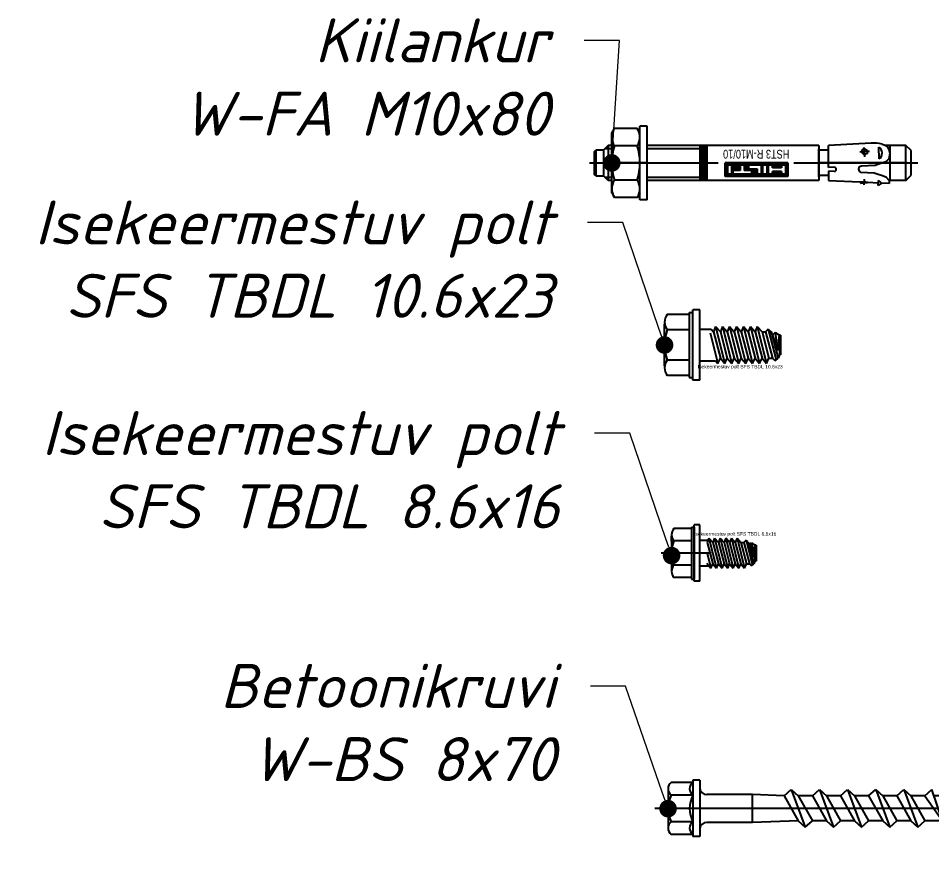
# Model space of a CAD drawing. Header units: millimetres. Extents: x -29692 to 34729, y -8412 to 43293.
# Drawn here: x -16617.4 to -16357.8, y 1951.6 to 2188.3 of the extents above; entities that cross this region are included whole.
import ezdxf
from ezdxf import colors
from ezdxf.entities.mleader import LeaderData, LeaderLine
from ezdxf.enums import TextEntityAlignment as Align
from ezdxf.math import Vec2, Vec3

# ---------------------------------------------------------------- set-up
doc = ezdxf.new("R2010")
doc.units = ezdxf.units.MM
doc.layers.add('_0_004_Текст_01', color=7, linetype='Continuous', lineweight=18)
doc.styles.add('_DZ_2.5', font='isocpeui.ttf', dxfattribs={"height": 2.5})
doc.styles.add('_DZ_3.2', font='isocpeui.ttf', dxfattribs={"height": 3.2})
doc.styles.get("Standard").update_dxf_attribs({"font": 'arial.ttf'})

# ---------------------------------------------------------------- blocks, each defined once
blk = doc.blocks.new('TBDL 10.6x23')
at = {"color": 0, "linetype": 'ByBlock', "lineweight": -2, "ltscale": 5}
for p, q in [((-2.97, 8.69), (-9.23, 8.69)), ((-2.97, 9.23), (-2.97, -9.23)), ((-2.97, 9.23), (-1.93, 9.23)), ((0, 10.01), (-1.93, 10.01)), ((-1.93, -10.01), (-1.93, 10.01)), ((0, -10.01), (0, 10.01)), ((-9.99, -6.03), (-9.99, 6.05)), ((4.52, 5.29), (3.89, 3.73)), ((4.52, 5.29), (5.86, 3.73)), ((4.52, 5.29), (7.15, -5.27)), ((6.5, 5.29), (5.86, 3.73)), ((6.5, 5.29), (7.84, 3.73)), ((6.5, 5.29), (9.12, -5.27)), ((8.47, 5.29), (7.84, 3.73)), ((8.47, 5.29), (9.81, 3.73)), ((8.47, 5.29), (11.1, -5.27)), ((10.44, 5.29), (9.81, 3.73)), ((10.44, 5.29), (13.07, -5.27)), ((10.44, 5.29), (11.78, 3.73)), ((12.41, 5.29), (11.78, 3.73)), ((12.41, 5.29), (13.75, 3.73)), ((12.41, 5.29), (15.04, -5.27)), ((14.39, 5.29), (13.75, 3.73)), ((14.39, 5.29), (17.01, -5.27)), ((14.39, 5.29), (15.73, 3.73)), ((16.36, 5.29), (15.73, 3.73)), ((16.36, 5.29), (18.99, -5.27)), ((16.36, 5.29), (17.7, 3.73)), ((-2.97, 4.35), (-9.23, 4.35)), ((3, 3.49), (5.18, -5.27)), ((3.27, 4.46), (3.89, 3.73)), ((3.89, 3.73), (5.86, -3.71)), ((5.86, 3.73), (7.83, -3.71)), ((7.84, 3.73), (9.81, -3.71)), ((9.81, 3.73), (11.78, -3.71)), ((11.78, 3.73), (13.75, -3.71)), ((13.75, 3.73), (15.72, -3.71)), ((15.73, 3.73), (17.7, -3.71)), ((17.7, 3.73), (18.7, 3.73)), ((17.7, 3.73), (19.67, -3.71)), ((19.49, 4.51), (18.7, 3.73)), ((18.7, 3.73), (20.67, -3.71)), ((19.49, 4.51), (21.73, -4.22)), ((19.49, 4.51), (20.29, 3.73)), ((20.29, 3.73), (22.25, -3.71)), ((20.67, 2.81), (20.29, 3.73)), ((21.46, 3.59), (20.67, 2.81)), ((20.67, 2.81), (22.07, -1.59)), ((21.46, 3.59), (22.07, -1.59)), ((21.46, 3.59), (22.63, 2.81)), ((22.07, -1.59), (22.63, 2.81)), ((22.63, 2.81), (22.63, -2.79)), ((23, 2.81), (23, -2.79)), ((-2.97, -4.33), (-9.23, -4.33)), ((4.51, -4.46), (5.18, -5.27)), ((5.18, -5.27), (5.86, -3.71)), ((5.86, -3.71), (7.15, -5.27)), ((7.15, -5.27), (7.83, -3.71)), ((7.83, -3.71), (9.12, -5.27)), ((9.12, -5.27), (9.81, -3.71)), ((9.81, -3.71), (11.1, -5.27)), ((11.1, -5.27), (11.78, -3.71)), ((11.78, -3.71), (13.07, -5.27)), ((13.07, -5.27), (13.75, -3.71)), ((13.75, -3.71), (15.04, -5.27)), ((15.04, -5.27), (15.72, -3.71)), ((15.72, -3.71), (17.01, -5.27)), ((17.01, -5.27), (17.7, -3.71)), ((17.7, -3.71), (18.99, -5.27)), ((18.99, -5.27), (19.67, -3.71)), ((19.67, -3.71), (20.67, -3.71)), ((21.46, -4.49), (20.67, -3.71)), ((21.46, -4.49), (22.25, -3.71)), ((-2.97, -8.67), (-9.19, -8.67)), ((-2.97, -9.23), (-1.93, -9.23)), ((0, -10.01), (-1.93, -10.01))]:
    blk.add_line(p, q, dxfattribs=at)
for points in [[(0, 4.46), (3.27, 4.46)], [(23, 2.81), (22.63, 2.81)], [(0, -4.46), (4.51, -4.46)], [(23, -2.79), (22.63, -2.79), (22.25, -3.71)]]:
    blk.add_lwpolyline(points, dxfattribs=at)
for centre, radius, start, end in [((-6.54, 6.52), 3.46, 141.1514, 218.8486), ((2.69, 0.01), 12.69, 160.0012, 199.9988), ((-6.54, -6.5), 3.46, 141.1514, 218.8486)]:
    blk.add_arc(centre, radius, start, end, dxfattribs=at)
at = {"color": 0, "linetype": 'ByBlock', "lineweight": -2, "ltscale": 5, "insert": (23.57, -5.65), "char_height": 1, "attachment_point": 3}
blk.add_mtext('Isekeermestuv polt SFS TBDL 10.6x23', dxfattribs=at)
at = {"color": 0, "linetype": 'ByBlock', "lineweight": -2, "style": '_DZ_3.2', "flags": 9}
blk.add_attdef('BNAME', (0, -10.01), '', height=3.2, dxfattribs=at)
blk = doc.blocks.new('*U777')
blk.add_blockref('TBDL 10.6x23', (0, 0))
blk = doc.blocks.new('TBDL 8.6x16')
at = {"color": 0, "linetype": 'ByBlock', "lineweight": -2, "ltscale": 5}
for p, q in [((0, 8.01), (-1.54, 8.01)), ((-1.54, -8.01), (-1.54, 8.01)), ((0, -8.01), (0, 8.01)), ((-2.37, 6.95), (-7.38, 6.95)), ((-2.37, 7.39), (-2.37, -7.39)), ((-2.37, 7.39), (-1.54, 7.39)), ((-1.54, 7.39), (-1.54, -7.39)), ((-8, 3.38), (-8, 4.84)), ((-8, 3.38), (-8, -4.83)), ((-2.37, 3.48), (-7.38, 3.48)), ((2.61, 4.28), (2.1, 3.02)), ((2.1, 3.02), (3.7, -3.02)), ((2.61, 4.28), (4.74, -4.28)), ((2.61, 4.28), (3.7, 3.02)), ((4.21, 4.28), (3.7, 3.02)), ((3.7, 3.02), (5.3, -3.02)), ((4.21, 4.28), (6.34, -4.28)), ((4.21, 4.28), (5.3, 3.02)), ((5.81, 4.28), (5.3, 3.02)), ((5.3, 3.02), (6.9, -3.02)), ((5.81, 4.28), (7.94, -4.28)), ((5.81, 4.28), (6.9, 3.02)), ((7.41, 4.28), (6.9, 3.02)), ((6.9, 3.02), (8.5, -3.02)), ((7.41, 4.28), (9.54, -4.28)), ((8.5, 3.02), (7.41, 4.28)), ((9.01, 4.28), (8.5, 3.02)), ((8.5, 3.02), (10.1, -3.02)), ((9.01, 4.28), (11.14, -4.28)), ((9.01, 4.28), (10.1, 3.02)), ((10.61, 4.28), (10.1, 3.02)), ((10.1, 3.02), (11.7, -3.02)), ((10.61, 4.28), (12.74, -4.28)), ((10.61, 4.28), (11.7, 3.02)), ((11.7, 3.02), (12.51, 3.02)), ((11.7, 3.02), (13.3, -3.02)), ((13.15, 3.65), (12.51, 3.02)), ((12.51, 3.02), (14.11, -3.02)), ((13.15, 3.65), (14.97, -3.43)), ((13.15, 3.65), (13.8, 3.02)), ((13.8, 3.02), (15.4, -3.02)), ((14.11, 2.27), (13.8, 3.02)), ((14.75, 2.9), (14.11, 2.27)), ((14.75, 2.9), (15.24, -1.3)), ((14.75, 2.9), (15.7, 2.27)), ((2, 0.31), (3.14, -4.28)), ((14.11, 2.27), (15.24, -1.3)), ((15.24, -1.3), (15.7, 2.27)), ((15.7, 2.27), (15.7, -2.27)), ((16, 2.27), (16, -2.27)), ((-2.37, -3.47), (-7.38, -3.47)), ((2, -2.9), (3.14, -4.28)), ((3.14, -4.28), (3.7, -3.02)), ((3.7, -3.02), (4.74, -4.28)), ((4.74, -4.28), (5.3, -3.02)), ((5.3, -3.02), (6.34, -4.28)), ((6.34, -4.28), (6.9, -3.02)), ((6.9, -3.02), (7.94, -4.28)), ((7.94, -4.28), (8.5, -3.02)), ((8.5, -3.02), (9.54, -4.28)), ((9.54, -4.28), (10.1, -3.02)), ((10.1, -3.02), (11.14, -4.28)), ((11.14, -4.28), (11.7, -3.02)), ((11.7, -3.02), (12.74, -4.28)), ((12.74, -4.28), (13.3, -3.02)), ((13.3, -3.02), (14.11, -3.02)), ((14.75, -3.65), (14.11, -3.02)), ((14.75, -3.65), (15.4, -3.02)), ((-2.37, -6.94), (-7.36, -6.94)), ((-2.37, -7.39), (-1.54, -7.39)), ((0, -8.01), (-1.54, -8.01))]:
    blk.add_line(p, q, dxfattribs=at)
for points in [[(0, 3.62), (2.34, 3.62)], [(16, 2.27), (15.7, 2.27)], [(16, -2.27), (15.7, -2.27), (15.4, -3.02)], [(0, -3.62), (2.59, -3.62)]]:
    blk.add_lwpolyline(points, dxfattribs=at)
at = {"color": 0, "linetype": 'ByBlock', "lineweight": -2}
blk.add_lwpolyline([(3.28, 0), (-11, 0)], dxfattribs=at)
at = {"color": 0, "linetype": 'ByBlock', "lineweight": -2, "ltscale": 5}
for centre, radius, start, end in [((-5.23, 5.21), 2.77, 141.1514, 218.8486), ((2.15, 0.01), 10.15, 160.0012, 199.9988), ((-5.23, -5.2), 2.77, 141.1514, 218.8486)]:
    blk.add_arc(centre, radius, start, end, dxfattribs=at)
at = {"color": 0, "linetype": 'ByBlock', "lineweight": -2, "ltscale": 5, "insert": (21.76, 4.65), "char_height": 1, "attachment_point": 9}
blk.add_mtext('Isekeermestuv polt SFS TBDL 8.6x16', dxfattribs=at)
at = {"color": 0, "linetype": 'ByBlock', "lineweight": -2, "style": '_DZ_3.2', "flags": 9}
blk.add_attdef('BNAME', (0, -8.01), '', height=3.2, dxfattribs=at)
blk = doc.blocks.new('*U779')
blk.add_blockref('TBDL 8.6x16', (0, 0))
blk = doc.blocks.new('WURTH_W-BS_8x70')
at = {"color": 0, "linetype": 'ByBlock', "lineweight": -2}
for p, q in [((0, 8), (-2, 8)), ((-2, 8), (-2, -8)), ((0, 8), (0, -8)), ((-9, 5.52), (-9, -5.66)), ((-2, 7.41), (-8.13, 7.41)), ((24, 3.55), (26, 5.35)), ((26, 5.35), (28, 3.55)), ((26, 5.35), (30, -5.35)), ((32, 3.55), (34, 5.35)), ((34, 5.35), (38, -5.35)), ((34, 5.35), (36, 3.55)), ((40, 3.55), (42, 5.35)), ((42, 5.35), (46, -5.35)), ((42, 5.35), (44, 3.55)), ((48, 3.55), (50, 5.35)), ((50, 5.35), (52, 3.55)), ((50, 5.35), (54, -5.35)), ((56, 3.55), (58, 5.35)), ((58, 5.35), (60, 3.55)), ((58, 5.35), (62, -5.35)), ((64, 3.55), (66, 5.35)), ((69, -3.55), (66, 5.35)), ((-2, 3.77), (-8.13, 3.77)), ((15, 3.95), (2, 3.95)), ((15, -3.95), (15, 3.95)), ((24, 3.55), (15, 3.95)), ((24, 3.55), (28, -3.55)), ((32, 3.55), (28, 3.55)), ((28, 3.55), (32, -3.55)), ((32, 3.55), (36, -3.55)), ((40, 3.55), (36, 3.55)), ((36, 3.55), (40, -3.55)), ((40, 3.55), (44, -3.55)), ((48, 3.55), (44, 3.55)), ((44, 3.55), (48, -3.55)), ((48, 3.55), (52, -3.55)), ((56, 3.55), (52, 3.55)), ((52, 3.55), (56, -3.55)), ((56, 3.55), (60, -3.55)), ((60, 3.55), (64, -3.55)), ((64, 3.55), (60, 3.55)), ((64, 3.55), (69, -3.55)), ((70, 3.55), (66.61, 3.55)), ((70, 3.55), (70, -3.55)), ((75.17, 0), (-12.76, 0)), ((-2, -3.77), (-8.13, -3.77)), ((15, -3.95), (2, -3.95)), ((28, -3.55), (15, -3.95)), ((28, -3.55), (30, -5.35)), ((30, -5.35), (32, -3.55)), ((36, -3.55), (32, -3.55)), ((36, -3.55), (38, -5.35)), ((38, -5.35), (40, -3.55)), ((44, -3.55), (40, -3.55)), ((44, -3.55), (46, -5.35)), ((46, -5.35), (48, -3.55)), ((52, -3.55), (48, -3.55)), ((52, -3.55), (54, -5.35)), ((54, -5.35), (56, -3.55)), ((60, -3.55), (56, -3.55)), ((60, -3.55), (62, -5.35)), ((62, -5.35), (64, -3.55)), ((70, -3.55), (64, -3.55)), ((-2, -7.41), (-8.13, -7.41)), ((0, -8), (-2, -8))]:
    blk.add_line(p, q, dxfattribs=at)
for centre, radius, start, end in [((-6.66, 5.59), 2.34, 129.027, 230.973), ((-0.52, 5.59), 2.34, 129.027, 230.973), ((2, 5.95), 2, 180, 270), ((-0.37, 0), 8.63, 154.107, 205.893), ((5.77, 0), 8.63, 154.107, 205.893), ((-6.66, -5.59), 2.34, 129.027, 230.973), ((-0.52, -5.59), 2.34, 129.027, 230.973), ((2, -5.95), 2, 90, 180)]:
    blk.add_arc(centre, radius, start, end, dxfattribs=at)
blk = doc.blocks.new('*U1012')
at = {"color": 0, "linetype": 'ByBlock', "lineweight": -2}
for p, q in [((0, 10.5), (-2, 10.5)), ((-2, -10.5), (-2, 10.5)), ((0, -10.5), (0, 10.5)), ((-10, 8.5), (-9.24, 9.82)), ((-10, -8.5), (-10, 8.5)), ((-2.76, 9.82), (-9.24, 9.82)), ((-2, 8.5), (-2.76, 9.82)), ((63.67, 5.59), (51.55, 4.96)), ((-14.98, 3.2), (-14.48, 3.7)), ((-14.98, 3.2), (-14.98, -3.2)), ((-14.48, 3.7), (-12.38, 3.7)), ((-14.48, -3.7), (-14.48, 3.7)), ((-11, 5), (-12.38, 3.62)), ((-12.38, 3.62), (-12.38, -3.62)), ((-11.92, 4.08), (-10, 4.08)), ((-11, 5), (-11, -5)), ((-10, 5), (-11, 5)), ((-2.76, 4.91), (-9.24, 4.91)), ((48.82, 5), (0, 5)), ((0, 4.08), (15.02, 4.08)), ((15.02, 4.9), (15.12, 5)), ((15.27, 5), (15.02, 4.75)), ((15.02, 4.61), (15.41, 5)), ((15.55, 5), (15.02, 4.47)), ((15.02, 4.33), (15.69, 5)), ((15.83, 5), (15.02, 4.19)), ((15.02, 4.05), (15.97, 5)), ((16.11, 5), (15.02, 3.91)), ((15.02, 3.76), (16.26, 5)), ((16.4, 5), (15.02, 3.62)), ((15.02, 3.48), (16.54, 5)), ((16.68, 5), (15.02, 3.34)), ((15.02, 3.2), (16.82, 5)), ((16.96, 5), (15.02, 3.06)), ((15.02, 5), (15.02, -5)), ((15.02, 2.92), (17.02, 4.92)), ((17.02, 4.78), (15.02, 2.78)), ((15.02, 2.63), (17.02, 4.63)), ((17.02, 4.49), (15.02, 2.49)), ((15.02, 2.35), (17.02, 4.35)), ((17.02, 4.21), (15.02, 2.21)), ((15.02, 2.07), (17.02, 4.07)), ((17.02, 3.93), (15.02, 1.93)), ((15.02, 1.79), (17.02, 3.79)), ((17.02, 3.64), (15.02, 1.64)), ((15.02, 1.5), (17.02, 3.5)), ((17.02, 3.36), (15.02, 1.36)), ((15.02, 1.22), (17.02, 3.22)), ((17.02, 3.08), (15.02, 1.08)), ((15.02, 0.94), (17.02, 2.94)), ((17.02, 2.8), (15.02, 0.8)), ((15.02, 0.65), (17.02, 2.65)), ((17.02, 5), (17.02, -5)), ((48.82, 5), (48.82, -5)), ((48.82, -3.99), (48.82, 3.99)), ((51.55, 3.6), (49.2, 3.6)), ((51.55, -1.28), (51.55, 4.96)), ((63.2, 3.24), (60.47, 3.1)), ((61.89, 1.78), (61.75, 4.41)), ((66.01, 1.13), (65.84, 4.48)), ((73.52, 5), (67.73, 5)), ((69.03, 5), (69.03, -5)), ((75.02, 3.5), (73.52, 5)), ((73.52, -5), (73.52, 5)), ((75.02, -3.5), (75.02, 3.5)), ((-16.36, 0), (20.25, 0)), ((0, 0), (-12, 0)), ((17.02, 2.51), (15.02, 0.51)), ((15.02, 0.37), (17.02, 2.37)), ((17.02, 2.23), (15.02, 0.23)), ((15.02, 0.09), (17.02, 2.09)), ((17.02, 1.95), (15.02, -0.05)), ((15.02, -0.19), (17.02, 1.81)), ((17.02, 1.66), (15.02, -0.34)), ((15.02, -0.48), (17.02, 1.52)), ((17.02, 1.38), (15.02, -0.62)), ((15.02, -0.76), (17.02, 1.24)), ((17.02, 1.1), (15.02, -0.9)), ((15.02, -1.04), (17.02, 0.96)), ((17.02, 0.82), (15.02, -1.18)), ((15.02, -1.33), (17.02, 0.67)), ((17.02, 0.53), (15.02, -1.47)), ((15.02, -1.61), (17.02, 0.39)), ((17.02, 0.25), (15.02, -1.75)), ((15.02, -1.89), (17.02, 0.11)), ((17.02, -0.03), (15.02, -2.03)), ((15.02, -2.17), (17.02, -0.17)), ((17.02, -0.32), (15.02, -2.32)), ((15.02, -2.46), (17.02, -0.46)), ((17.02, -0.6), (15.02, -2.6)), ((15.02, -2.74), (17.02, -0.74)), ((17.02, -0.88), (15.02, -2.88)), ((15.02, -3.02), (17.02, -1.02)), ((17.02, -1.16), (15.02, -3.16)), ((15.02, -3.31), (17.02, -1.31)), ((17.02, -1.45), (15.02, -3.45)), ((15.02, -3.59), (17.02, -1.59)), ((17.02, -1.73), (15.02, -3.73)), ((15.02, -3.87), (17.02, -1.87)), ((17.02, -2.01), (15.02, -4.01)), ((15.02, -4.15), (17.02, -2.15)), ((17.02, -2.3), (15.02, -4.3)), ((15.02, -4.44), (17.02, -2.44)), ((17.02, -2.58), (15.02, -4.58)), ((40.04, 0), (22.2, 0)), ((22.2, 0), (22.2, -3.84)), ((22.21, -3.84), (22.21, 0)), ((22.28, 0), (22.28, -3.84)), ((22.34, -3.84), (22.34, 0)), ((22.41, 0), (22.41, -3.84)), ((22.47, -3.84), (22.47, 0)), ((22.53, 0), (22.53, -3.84)), ((22.6, -3.84), (22.6, 0)), ((22.66, 0), (22.66, -3.84)), ((22.73, -3.84), (22.73, 0)), ((22.79, 0), (22.79, -3.84)), ((24.04, -0.64), (22.84, -0.64)), ((22.84, -0.64), (22.84, -3.2)), ((22.85, -0.64), (22.85, 0)), ((22.92, 0), (22.92, -0.64)), ((22.98, -0.64), (22.98, 0)), ((23.05, 0), (23.05, -0.64)), ((23.11, -0.64), (23.11, 0)), ((23.17, 0), (23.17, -0.64)), ((23.24, -0.64), (23.24, 0)), ((23.3, 0), (23.3, -0.64)), ((23.37, -0.64), (23.37, 0)), ((23.43, 0), (23.43, -0.64)), ((23.49, -0.64), (23.49, 0)), ((23.56, 0), (23.56, -0.64)), ((23.62, -0.64), (23.62, 0)), ((23.69, 0), (23.69, -0.64)), ((23.75, -0.64), (23.75, 0)), ((23.81, 0), (23.81, -0.64)), ((23.88, -0.64), (23.88, 0)), ((23.94, 0), (23.94, -0.64)), ((24.01, -0.64), (24.01, 0)), ((24.04, -0.64), (24.04, -3.2)), ((24.07, 0), (24.07, -3.84)), ((24.13, -3.84), (24.13, 0)), ((24.2, 0), (24.2, -3.84)), ((24.26, -3.84), (24.26, 0)), ((24.33, 0), (24.33, -3.84)), ((24.39, -3.84), (24.39, 0)), ((24.42, -2.15), (24.42, -3.2)), ((26.45, -2.15), (24.42, -2.15)), ((24.45, 0), (24.45, -2.15)), ((24.52, -2.15), (24.52, 0)), ((24.58, 0), (24.58, -2.15)), ((24.65, -2.15), (24.65, 0)), ((24.71, 0), (24.71, -2.15)), ((24.77, -2.15), (24.77, 0)), ((24.84, 0), (24.84, -2.15)), ((24.9, -2.15), (24.9, 0)), ((24.97, 0), (24.97, -2.15)), ((25.03, -2.15), (25.03, 0)), ((25.09, 0), (25.09, -2.15)), ((25.16, -2.15), (25.16, 0)), ((25.22, 0), (25.22, -2.15)), ((25.29, -2.15), (25.29, 0)), ((25.35, 0), (25.35, -2.15)), ((25.41, -2.15), (25.41, 0)), ((25.48, 0), (25.48, -2.15)), ((25.54, -2.15), (25.54, 0)), ((25.61, 0), (25.61, -2.15)), ((25.67, -2.15), (25.67, 0)), ((25.73, 0), (25.73, -2.15)), ((25.8, -2.15), (25.8, 0)), ((25.86, 0), (25.86, -2.15)), ((25.93, -2.15), (25.93, 0)), ((25.99, 0), (25.99, -2.15)), ((26.05, -2.15), (26.05, 0)), ((26.12, 0), (26.12, -2.15)), ((26.18, -2.15), (26.18, 0)), ((26.25, 0), (26.25, -2.15)), ((26.31, -2.15), (26.31, 0)), ((26.37, 0), (26.37, -2.15)), ((26.44, -2.15), (26.44, 0)), ((26.45, -0.64), (26.45, -2.15)), ((27.65, -0.64), (26.45, -0.64)), ((26.5, 0), (26.5, -0.64)), ((26.57, -0.64), (26.57, 0)), ((26.63, 0), (26.63, -0.64)), ((26.69, -0.64), (26.69, 0)), ((26.76, 0), (26.76, -0.64)), ((26.82, -0.64), (26.82, 0)), ((26.89, 0), (26.89, -0.64)), ((26.95, -0.64), (26.95, 0)), ((27.01, 0), (27.01, -0.64)), ((27.08, -0.64), (27.08, 0)), ((27.14, 0), (27.14, -0.64)), ((27.21, -0.64), (27.21, 0)), ((27.27, 0), (27.27, -0.64)), ((27.33, -0.64), (27.33, 0)), ((27.4, 0), (27.4, -0.64)), ((27.46, -0.64), (27.46, 0)), ((27.53, 0), (27.53, -0.64)), ((27.59, -0.64), (27.59, 0)), ((27.65, 0), (27.65, -0.64)), ((27.65, -0.64), (27.65, -2.15)), ((29.69, -2.15), (27.65, -2.15)), ((27.72, -2.15), (27.72, 0)), ((27.78, 0), (27.78, -2.15)), ((27.85, -2.15), (27.85, 0)), ((27.91, 0), (27.91, -2.15)), ((27.97, -2.15), (27.97, 0)), ((28.04, 0), (28.04, -2.15)), ((28.1, -2.15), (28.1, 0)), ((28.17, 0), (28.17, -2.15)), ((28.23, -2.15), (28.23, 0)), ((28.29, 0), (28.29, -2.15)), ((28.36, -2.15), (28.36, 0)), ((28.42, 0), (28.42, -2.15)), ((28.49, -2.15), (28.49, 0)), ((28.55, 0), (28.55, -2.15)), ((28.61, -2.15), (28.61, 0)), ((28.68, 0), (28.68, -2.15)), ((28.74, -2.15), (28.74, 0)), ((28.81, 0), (28.81, -2.15)), ((28.86, -0.64), (28.86, -1.69)), ((32.47, -0.64), (28.86, -0.64)), ((28.86, -1.69), (31.27, -1.69)), ((28.87, -0.64), (28.87, 0)), ((28.87, -2.15), (28.87, -1.69)), ((28.93, 0), (28.93, -0.64)), ((28.93, -1.69), (28.93, -2.15)), ((29, -0.64), (29, 0)), ((29, -2.15), (29, -1.69)), ((29.06, 0), (29.06, -0.64)), ((29.06, -1.69), (29.06, -2.15)), ((29.13, -0.64), (29.13, 0)), ((29.13, -2.15), (29.13, -1.69)), ((29.19, 0), (29.19, -0.64)), ((29.19, -1.69), (29.19, -2.15)), ((29.25, -0.64), (29.25, 0)), ((29.25, -2.15), (29.25, -1.69)), ((29.32, 0), (29.32, -0.64)), ((29.32, -1.69), (29.32, -2.15)), ((29.38, -0.64), (29.38, 0)), ((29.38, -2.15), (29.38, -1.69)), ((29.45, 0), (29.45, -0.64)), ((29.45, -1.69), (29.45, -2.15)), ((29.51, -0.64), (29.51, 0)), ((29.51, -2.15), (29.51, -1.69)), ((29.57, 0), (29.57, -0.64)), ((29.57, -1.69), (29.57, -2.15)), ((29.64, -0.64), (29.64, 0)), ((29.64, -2.15), (29.64, -1.69)), ((29.69, -2.15), (29.69, -3.2)), ((29.7, 0), (29.7, -0.64)), ((29.7, -1.69), (29.7, -3.84)), ((29.77, -0.64), (29.77, 0)), ((29.77, -3.84), (29.77, -1.69)), ((29.83, 0), (29.83, -0.64)), ((29.83, -1.69), (29.83, -3.84)), ((29.89, -0.64), (29.89, 0)), ((29.89, -3.84), (29.89, -1.69)), ((29.96, 0), (29.96, -0.64)), ((29.96, -1.69), (29.96, -3.84)), ((30.02, -0.64), (30.02, 0)), ((30.02, -3.84), (30.02, -1.69)), ((30.09, 0), (30.09, -0.64)), ((30.09, -1.69), (30.09, -3.84)), ((30.15, -0.64), (30.15, 0)), ((30.15, -3.84), (30.15, -1.69)), ((30.21, 0), (30.21, -0.64)), ((30.21, -1.69), (30.21, -3.84)), ((30.28, -0.64), (30.28, 0)), ((30.28, -3.84), (30.28, -1.69)), ((30.34, 0), (30.34, -0.64)), ((30.34, -1.69), (30.34, -3.84)), ((30.41, -0.64), (30.41, 0)), ((30.41, -3.84), (30.41, -1.69)), ((30.47, 0), (30.47, -0.64)), ((30.47, -1.69), (30.47, -3.84)), ((30.53, -0.64), (30.53, 0)), ((30.53, -3.84), (30.53, -1.69)), ((30.6, 0), (30.6, -0.64)), ((30.6, -1.69), (30.6, -3.84)), ((30.66, -0.64), (30.66, 0)), ((30.66, -3.84), (30.66, -1.69)), ((30.73, 0), (30.73, -0.64)), ((30.73, -1.69), (30.73, -3.84)), ((30.79, -0.64), (30.79, 0)), ((30.79, -3.84), (30.79, -1.69)), ((30.85, 0), (30.85, -0.64)), ((30.85, -1.69), (30.85, -3.84)), ((30.92, -0.64), (30.92, 0)), ((30.92, -3.84), (30.92, -1.69)), ((30.98, 0), (30.98, -0.64)), ((30.98, -1.69), (30.98, -3.84)), ((31.05, -0.64), (31.05, 0)), ((31.05, -3.84), (31.05, -1.69)), ((31.11, 0), (31.11, -0.64)), ((31.11, -1.69), (31.11, -3.84)), ((31.17, -0.64), (31.17, 0)), ((31.17, -3.84), (31.17, -1.69)), ((31.24, 0), (31.24, -0.64)), ((31.24, -1.69), (31.24, -3.84)), ((31.27, -1.69), (31.27, -3.2)), ((31.3, -0.64), (31.3, 0)), ((31.37, 0), (31.37, -0.64)), ((31.43, -0.64), (31.43, 0)), ((31.49, 0), (31.49, -0.64)), ((31.56, -0.64), (31.56, 0)), ((31.62, 0), (31.62, -0.64)), ((31.69, -0.64), (31.69, 0)), ((31.75, 0), (31.75, -0.64)), ((31.81, -0.64), (31.81, 0)), ((31.88, 0), (31.88, -0.64)), ((31.94, -0.64), (31.94, 0)), ((32.01, 0), (32.01, -0.64)), ((32.07, -0.64), (32.07, 0)), ((32.13, 0), (32.13, -0.64)), ((32.2, -0.64), (32.2, 0)), ((32.26, 0), (32.26, -0.64)), ((32.33, -0.64), (32.33, 0)), ((32.39, 0), (32.39, -0.64)), ((32.45, -0.64), (32.45, 0)), ((32.47, -0.64), (32.47, -3.2)), ((32.52, 0), (32.52, -3.84)), ((32.58, -3.84), (32.58, 0)), ((32.65, 0), (32.65, -3.84)), ((32.71, -3.84), (32.71, 0)), ((32.77, 0), (32.77, -3.84)), ((32.84, -3.84), (32.84, 0)), ((32.85, -0.64), (32.85, -3.2)), ((34.05, -0.64), (32.85, -0.64)), ((32.9, 0), (32.9, -0.64)), ((32.97, -0.64), (32.97, 0)), ((33.03, 0), (33.03, -0.64)), ((33.09, -0.64), (33.09, 0)), ((33.16, 0), (33.16, -0.64)), ((33.22, -0.64), (33.22, 0)), ((33.29, 0), (33.29, -0.64)), ((33.35, -0.64), (33.35, 0)), ((33.41, 0), (33.41, -0.64)), ((33.48, -0.64), (33.48, 0)), ((33.54, 0), (33.54, -0.64)), ((33.61, -0.64), (33.61, 0)), ((33.67, 0), (33.67, -0.64)), ((33.73, -0.64), (33.73, 0)), ((33.8, 0), (33.8, -0.64)), ((33.86, -0.64), (33.86, 0)), ((33.93, 0), (33.93, -0.64)), ((33.99, -0.64), (33.99, 0)), ((34.05, 0), (34.05, -0.64)), ((34.05, -0.64), (34.05, -3.2)), ((34.12, -3.84), (34.12, 0)), ((34.18, 0), (34.18, -3.84)), ((34.25, -3.84), (34.25, 0)), ((34.31, 0), (34.31, -3.84)), ((34.37, -3.84), (34.37, 0)), ((34.43, -0.64), (34.43, -3.2)), ((35.64, -0.64), (34.43, -0.64)), ((34.44, 0), (34.44, -0.64)), ((34.5, -0.64), (34.5, 0)), ((34.57, 0), (34.57, -0.64)), ((34.63, -0.64), (34.63, 0)), ((34.69, 0), (34.69, -0.64)), ((34.76, -0.64), (34.76, 0)), ((34.82, 0), (34.82, -0.64)), ((34.89, -0.64), (34.89, 0)), ((34.95, 0), (34.95, -0.64)), ((35.01, -0.64), (35.01, 0)), ((35.08, 0), (35.08, -0.64)), ((35.14, -0.64), (35.14, 0)), ((35.21, 0), (35.21, -0.64)), ((35.27, -0.64), (35.27, 0)), ((35.33, 0), (35.33, -0.64)), ((35.4, -0.64), (35.4, 0)), ((35.46, 0), (35.46, -0.64)), ((35.53, -0.64), (35.53, 0)), ((35.59, 0), (35.59, -0.64)), ((35.64, -1.39), (35.64, -0.64)), ((38.2, -1.39), (35.64, -1.39)), ((35.64, -2.45), (35.64, -3.2)), ((38.2, -2.45), (35.64, -2.45)), ((35.65, -1.39), (35.65, 0)), ((35.65, -3.84), (35.65, -2.45)), ((35.72, 0), (35.72, -1.39)), ((35.72, -2.45), (35.72, -3.84)), ((35.78, -1.39), (35.78, 0)), ((35.78, -3.84), (35.78, -2.45)), ((35.85, 0), (35.85, -1.39)), ((35.85, -2.45), (35.85, -3.84)), ((35.91, -1.39), (35.91, 0)), ((35.91, -3.84), (35.91, -2.45)), ((35.97, 0), (35.97, -1.39)), ((35.97, -2.45), (35.97, -3.84)), ((36.04, -1.39), (36.04, 0)), ((36.04, -3.84), (36.04, -2.45)), ((36.1, 0), (36.1, -1.39)), ((36.1, -2.45), (36.1, -3.84)), ((36.17, -1.39), (36.17, 0)), ((36.17, -3.84), (36.17, -2.45)), ((36.23, 0), (36.23, -1.39)), ((36.23, -2.45), (36.23, -3.84)), ((36.29, -1.39), (36.29, 0)), ((36.29, -3.84), (36.29, -2.45)), ((36.36, 0), (36.36, -1.39)), ((36.36, -2.45), (36.36, -3.84)), ((36.42, -1.39), (36.42, 0)), ((36.42, -3.84), (36.42, -2.45)), ((36.49, 0), (36.49, -1.39)), ((36.49, -2.45), (36.49, -3.84)), ((36.55, -1.39), (36.55, 0)), ((36.55, -3.84), (36.55, -2.45)), ((36.61, 0), (36.61, -1.39)), ((36.61, -2.45), (36.61, -3.84)), ((36.68, -1.39), (36.68, 0)), ((36.68, -3.84), (36.68, -2.45)), ((36.74, 0), (36.74, -1.39)), ((36.74, -2.45), (36.74, -3.84)), ((36.81, -1.39), (36.81, 0)), ((36.81, -3.84), (36.81, -2.45)), ((36.87, 0), (36.87, -1.39)), ((36.87, -2.45), (36.87, -3.84)), ((36.93, -1.39), (36.93, 0)), ((36.93, -3.84), (36.93, -2.45)), ((37, 0), (37, -1.39)), ((37, -2.45), (37, -3.84)), ((37.06, -1.39), (37.06, 0)), ((37.06, -3.84), (37.06, -2.45)), ((37.13, 0), (37.13, -1.39)), ((37.13, -2.45), (37.13, -3.84)), ((37.19, -1.39), (37.19, 0)), ((37.19, -3.84), (37.19, -2.45)), ((37.25, 0), (37.25, -1.39)), ((37.25, -2.45), (37.25, -3.84)), ((37.32, -1.39), (37.32, 0)), ((37.32, -3.84), (37.32, -2.45)), ((37.38, 0), (37.38, -1.39)), ((37.38, -2.45), (37.38, -3.84)), ((37.45, -1.39), (37.45, 0)), ((37.45, -3.84), (37.45, -2.45)), ((37.51, 0), (37.51, -1.39)), ((37.51, -2.45), (37.51, -3.84)), ((37.57, -1.39), (37.57, 0)), ((37.57, -3.84), (37.57, -2.45)), ((37.64, 0), (37.64, -1.39)), ((37.64, -2.45), (37.64, -3.84)), ((37.7, -1.39), (37.7, 0)), ((37.7, -3.84), (37.7, -2.45)), ((37.77, 0), (37.77, -1.39)), ((37.77, -2.45), (37.77, -3.84)), ((37.83, -1.39), (37.83, 0)), ((37.83, -3.84), (37.83, -2.45)), ((37.89, 0), (37.89, -1.39)), ((37.89, -2.45), (37.89, -3.84)), ((37.96, -1.39), (37.96, 0)), ((37.96, -3.84), (37.96, -2.45)), ((38.02, 0), (38.02, -1.39)), ((38.02, -2.45), (38.02, -3.84)), ((38.09, -1.39), (38.09, 0)), ((38.09, -3.84), (38.09, -2.45)), ((38.15, 0), (38.15, -1.39)), ((38.15, -2.45), (38.15, -3.84)), ((38.2, -0.64), (38.2, -1.39)), ((39.4, -0.64), (38.2, -0.64)), ((38.2, -2.45), (38.2, -3.2)), ((38.21, -0.64), (38.21, 0)), ((38.28, 0), (38.28, -0.64)), ((38.34, -0.64), (38.34, 0)), ((38.41, 0), (38.41, -0.64)), ((38.47, -0.64), (38.47, 0)), ((38.53, 0), (38.53, -0.64)), ((38.6, -0.64), (38.6, 0)), ((38.66, 0), (38.66, -0.64)), ((38.73, -0.64), (38.73, 0)), ((38.79, 0), (38.79, -0.64)), ((38.85, -0.64), (38.85, 0)), ((38.92, 0), (38.92, -0.64)), ((38.98, -0.64), (38.98, 0)), ((39.05, 0), (39.05, -0.64)), ((39.11, -0.64), (39.11, 0)), ((39.17, 0), (39.17, -0.64)), ((39.24, -0.64), (39.24, 0)), ((39.3, 0), (39.3, -0.64)), ((39.37, -0.64), (39.37, 0)), ((39.4, -0.64), (39.4, -3.2)), ((39.43, 0), (39.43, -3.84)), ((39.49, -3.84), (39.49, 0)), ((39.56, 0), (39.56, -3.84)), ((39.62, -3.84), (39.62, 0)), ((39.69, 0), (39.69, -3.84)), ((39.75, -3.84), (39.75, 0)), ((39.81, 0), (39.81, -3.84)), ((39.88, -3.84), (39.88, 0)), ((39.94, 0), (39.94, -3.84)), ((40.01, -3.84), (40.01, 0)), ((40.04, 0), (40.04, -3.84)), ((41.68, 0), (76.93, 0)), ((73.97, 0), (48.97, 0)), ((53.23, -1.19), (51.55, -1.28)), ((53.23, -2.41), (51.55, -2.33)), ((51.55, -2.33), (51.55, -5.03)), ((64.8, -0.68), (60.98, -0.88)), ((-14.48, -3.7), (-14.98, -3.2)), ((-14.48, -3.7), (-12.38, -3.7)), ((-11, -5), (-12.38, -3.62)), ((-11.92, -4.08), (-10, -4.08)), ((-10, -5), (-11, -5)), ((-2.76, -4.91), (-9.24, -4.91)), ((0, -4.08), (15.02, -4.08)), ((48.82, -5), (0, -5)), ((15.02, -4.72), (17.02, -2.72)), ((17.02, -2.86), (15.02, -4.86)), ((15.02, -5), (17.02, -3)), ((17.02, -3.14), (15.16, -5)), ((15.31, -5), (17.02, -3.29)), ((17.02, -3.43), (15.45, -5)), ((15.59, -5), (17.02, -3.57)), ((17.02, -3.71), (15.73, -5)), ((15.87, -5), (17.02, -3.85)), ((17.02, -3.99), (16.01, -5)), ((16.15, -5), (17.02, -4.13)), ((17.02, -4.28), (16.3, -5)), ((16.44, -5), (17.02, -4.42)), ((17.02, -4.56), (16.58, -5)), ((16.72, -5), (17.02, -4.7)), ((17.02, -4.84), (16.86, -5)), ((17, -5), (17.02, -4.98)), ((40.04, -3.84), (22.2, -3.84)), ((24.04, -3.2), (22.84, -3.2)), ((22.85, -3.84), (22.85, -3.2)), ((22.92, -3.2), (22.92, -3.84)), ((22.98, -3.84), (22.98, -3.2)), ((23.05, -3.2), (23.05, -3.84)), ((23.11, -3.84), (23.11, -3.2)), ((23.17, -3.2), (23.17, -3.84)), ((23.24, -3.84), (23.24, -3.2)), ((23.3, -3.2), (23.3, -3.84)), ((23.37, -3.84), (23.37, -3.2)), ((23.43, -3.2), (23.43, -3.84)), ((23.49, -3.84), (23.49, -3.2)), ((23.56, -3.2), (23.56, -3.84)), ((23.62, -3.84), (23.62, -3.2)), ((23.69, -3.2), (23.69, -3.84)), ((23.75, -3.84), (23.75, -3.2)), ((23.81, -3.2), (23.81, -3.84)), ((23.88, -3.84), (23.88, -3.2)), ((23.94, -3.2), (23.94, -3.84)), ((24.01, -3.84), (24.01, -3.2)), ((29.69, -3.2), (24.42, -3.2)), ((24.45, -3.2), (24.45, -3.84)), ((24.52, -3.84), (24.52, -3.2)), ((24.58, -3.2), (24.58, -3.84)), ((24.65, -3.84), (24.65, -3.2)), ((24.71, -3.2), (24.71, -3.84)), ((24.77, -3.84), (24.77, -3.2)), ((24.84, -3.2), (24.84, -3.84)), ((24.9, -3.84), (24.9, -3.2)), ((24.97, -3.2), (24.97, -3.84)), ((25.03, -3.84), (25.03, -3.2)), ((25.09, -3.2), (25.09, -3.84)), ((25.16, -3.84), (25.16, -3.2)), ((25.22, -3.2), (25.22, -3.84)), ((25.29, -3.84), (25.29, -3.2)), ((25.35, -3.2), (25.35, -3.84)), ((25.41, -3.84), (25.41, -3.2)), ((25.48, -3.2), (25.48, -3.84)), ((25.54, -3.84), (25.54, -3.2)), ((25.61, -3.2), (25.61, -3.84)), ((25.67, -3.84), (25.67, -3.2)), ((25.73, -3.2), (25.73, -3.84)), ((25.8, -3.84), (25.8, -3.2)), ((25.86, -3.2), (25.86, -3.84)), ((25.93, -3.84), (25.93, -3.2)), ((25.99, -3.2), (25.99, -3.84)), ((26.05, -3.84), (26.05, -3.2)), ((26.12, -3.2), (26.12, -3.84)), ((26.18, -3.84), (26.18, -3.2)), ((26.25, -3.2), (26.25, -3.84)), ((26.31, -3.84), (26.31, -3.2)), ((26.37, -3.2), (26.37, -3.84)), ((26.44, -3.84), (26.44, -3.2)), ((26.5, -3.2), (26.5, -3.84)), ((26.57, -3.84), (26.57, -3.2)), ((26.63, -3.2), (26.63, -3.84)), ((26.69, -3.84), (26.69, -3.2)), ((26.76, -3.2), (26.76, -3.84)), ((26.82, -3.84), (26.82, -3.2)), ((26.89, -3.2), (26.89, -3.84)), ((26.95, -3.84), (26.95, -3.2)), ((27.01, -3.2), (27.01, -3.84)), ((27.08, -3.84), (27.08, -3.2)), ((27.14, -3.2), (27.14, -3.84)), ((27.21, -3.84), (27.21, -3.2)), ((27.27, -3.2), (27.27, -3.84)), ((27.33, -3.84), (27.33, -3.2)), ((27.4, -3.2), (27.4, -3.84)), ((27.46, -3.84), (27.46, -3.2)), ((27.53, -3.2), (27.53, -3.84)), ((27.59, -3.84), (27.59, -3.2)), ((27.65, -3.2), (27.65, -3.84)), ((27.72, -3.84), (27.72, -3.2)), ((27.78, -3.2), (27.78, -3.84)), ((27.85, -3.84), (27.85, -3.2)), ((27.91, -3.2), (27.91, -3.84)), ((27.97, -3.84), (27.97, -3.2)), ((28.04, -3.2), (28.04, -3.84)), ((28.1, -3.84), (28.1, -3.2)), ((28.17, -3.2), (28.17, -3.84)), ((28.23, -3.84), (28.23, -3.2)), ((28.29, -3.2), (28.29, -3.84)), ((28.36, -3.84), (28.36, -3.2)), ((28.42, -3.2), (28.42, -3.84)), ((28.49, -3.84), (28.49, -3.2)), ((28.55, -3.2), (28.55, -3.84)), ((28.61, -3.84), (28.61, -3.2)), ((28.68, -3.2), (28.68, -3.84)), ((28.74, -3.84), (28.74, -3.2)), ((28.81, -3.2), (28.81, -3.84)), ((28.87, -3.84), (28.87, -3.2)), ((28.93, -3.2), (28.93, -3.84)), ((29, -3.84), (29, -3.2)), ((29.06, -3.2), (29.06, -3.84)), ((29.13, -3.84), (29.13, -3.2)), ((29.19, -3.2), (29.19, -3.84)), ((29.25, -3.84), (29.25, -3.2)), ((29.32, -3.2), (29.32, -3.84)), ((29.38, -3.84), (29.38, -3.2)), ((29.45, -3.2), (29.45, -3.84)), ((29.51, -3.84), (29.51, -3.2)), ((29.57, -3.2), (29.57, -3.84)), ((29.64, -3.84), (29.64, -3.2)), ((32.47, -3.2), (31.27, -3.2)), ((31.3, -3.84), (31.3, -3.2)), ((31.37, -3.2), (31.37, -3.84)), ((31.43, -3.84), (31.43, -3.2)), ((31.49, -3.2), (31.49, -3.84)), ((31.56, -3.84), (31.56, -3.2)), ((31.62, -3.2), (31.62, -3.84)), ((31.69, -3.84), (31.69, -3.2)), ((31.75, -3.2), (31.75, -3.84)), ((31.81, -3.84), (31.81, -3.2)), ((31.88, -3.2), (31.88, -3.84)), ((31.94, -3.84), (31.94, -3.2)), ((32.01, -3.2), (32.01, -3.84)), ((32.07, -3.84), (32.07, -3.2)), ((32.13, -3.2), (32.13, -3.84)), ((32.2, -3.84), (32.2, -3.2)), ((32.26, -3.2), (32.26, -3.84)), ((32.33, -3.84), (32.33, -3.2)), ((32.39, -3.2), (32.39, -3.84)), ((32.45, -3.84), (32.45, -3.2)), ((34.05, -3.2), (32.85, -3.2)), ((32.9, -3.2), (32.9, -3.84)), ((32.97, -3.84), (32.97, -3.2)), ((33.03, -3.2), (33.03, -3.84)), ((33.09, -3.84), (33.09, -3.2)), ((33.16, -3.2), (33.16, -3.84)), ((33.22, -3.84), (33.22, -3.2)), ((33.29, -3.2), (33.29, -3.84)), ((33.35, -3.84), (33.35, -3.2)), ((33.41, -3.2), (33.41, -3.84)), ((33.48, -3.84), (33.48, -3.2)), ((33.54, -3.2), (33.54, -3.84)), ((33.61, -3.84), (33.61, -3.2)), ((33.67, -3.2), (33.67, -3.84)), ((33.73, -3.84), (33.73, -3.2)), ((33.8, -3.2), (33.8, -3.84)), ((33.86, -3.84), (33.86, -3.2)), ((33.93, -3.2), (33.93, -3.84)), ((33.99, -3.84), (33.99, -3.2)), ((34.05, -3.2), (34.05, -3.84)), ((35.64, -3.2), (34.43, -3.2)), ((34.44, -3.2), (34.44, -3.84)), ((34.5, -3.84), (34.5, -3.2)), ((34.57, -3.2), (34.57, -3.84)), ((34.63, -3.84), (34.63, -3.2)), ((34.69, -3.2), (34.69, -3.84)), ((34.76, -3.84), (34.76, -3.2)), ((34.82, -3.2), (34.82, -3.84)), ((34.89, -3.84), (34.89, -3.2)), ((34.95, -3.2), (34.95, -3.84)), ((35.01, -3.84), (35.01, -3.2)), ((35.08, -3.2), (35.08, -3.84)), ((35.14, -3.84), (35.14, -3.2)), ((35.21, -3.2), (35.21, -3.84)), ((35.27, -3.84), (35.27, -3.2)), ((35.33, -3.2), (35.33, -3.84)), ((35.4, -3.84), (35.4, -3.2)), ((35.46, -3.2), (35.46, -3.84)), ((35.53, -3.84), (35.53, -3.2)), ((35.59, -3.2), (35.59, -3.84)), ((39.4, -3.2), (38.2, -3.2)), ((38.21, -3.84), (38.21, -3.2)), ((38.28, -3.2), (38.28, -3.84)), ((38.34, -3.84), (38.34, -3.2)), ((38.41, -3.2), (38.41, -3.84)), ((38.47, -3.84), (38.47, -3.2)), ((38.53, -3.2), (38.53, -3.84)), ((38.6, -3.84), (38.6, -3.2)), ((38.66, -3.2), (38.66, -3.84)), ((38.73, -3.84), (38.73, -3.2)), ((38.79, -3.2), (38.79, -3.84)), ((38.85, -3.84), (38.85, -3.2)), ((38.92, -3.2), (38.92, -3.84)), ((38.98, -3.84), (38.98, -3.2)), ((39.05, -3.2), (39.05, -3.84)), ((39.11, -3.84), (39.11, -3.2)), ((39.17, -3.2), (39.17, -3.84)), ((39.24, -3.84), (39.24, -3.2)), ((39.3, -3.2), (39.3, -3.84)), ((39.37, -3.84), (39.37, -3.2)), ((51.55, -3.6), (49.2, -3.6)), ((60.57, -5.47), (51.55, -5.05)), ((64.55, -2.92), (60.79, -2.72)), ((61.73, -4.57), (61.66, -6.23)), ((65.65, -6.41), (65.81, -4.96)), ((68.83, -5.03), (68.79, -5.85)), ((73.52, -5), (68.81, -5)), ((73.52, -5), (75.02, -3.5)), ((60.69, -5.58), (60.73, -5.88)), ((62.63, -5.64), (60.73, -5.88)), ((65.73, -5.71), (62.75, -5.57)), ((66.64, -5.75), (65.65, -6.41)), ((68.79, -5.85), (66.64, -5.75)), ((-10, -8.5), (-9.24, -9.82)), ((-2.76, -9.82), (-9.24, -9.82)), ((-2, -8.5), (-2.76, -9.82)), ((0, -10.5), (-2, -10.5))]:
    blk.add_line(p, q, dxfattribs=at)
for points in [[(66.78, 5.37), (67.66, 5.04), (68.4, 4.42), (68.84, 3.58), (68.96, 2.64)], [(68.96, 2.64), (68.69, 1.2), (67.86, 0.31), (66.46, -0.2), (65.62, -0.44), (64.8, -0.68)], [(68.83, -5.03), (68.03, -4.14), (66.9, -3.65), (65.7, -3.28), (64.55, -2.92)]]:
    blk.add_lwpolyline(points, dxfattribs=at)
blk.add_lwpolyline([(60.87, 3.12), (61.64, 2.36), (62.62, 2.76), (62.71, 3.43), (62.12, 3.94), (61.25, 3.81)], close=True, dxfattribs=at)
for centre, radius, start, end in [((-5.66, 7.36), 4.34, 145.5615, 214.4385), ((-6.34, 7.36), 4.34, 325.5615, 34.4385), ((64.33, -6.89), 12.5, 78.7007, 93), ((6.22, 0), 16.22, 162.383, 197.617), ((-18.22, 0), 16.22, 342.383, 17.617), ((49.2, 3.99), 0.383, 180, 270), ((64.75, 2.74), 2.05, 308.033, 57.967), ((53.14, -1.8), 0.618, 278.5979, 81.4021), ((61.08, -1.82), 0.945, 96.1253, 252.1482), ((-5.66, -7.36), 4.34, 145.5615, 214.4385), ((-6.34, -7.36), 4.34, 325.5615, 34.4385), ((49.2, -3.99), 0.383, 90, 180), ((62.81, -9), 5.03, 40.2631, 53.3507), ((60.57, -5.59), 0.126, 7.3502, 87.3502), ((61.36, -11.79), 6.36, 78.4927, 96.2076), ((62.74, -5.69), 0.126, 87.3502, 154.0901)]:
    blk.add_arc(centre, radius, start, end, dxfattribs=at)
at = {"color": 0, "linetype": 'ByBlock', "lineweight": -2, "width": 0.746789}
blk.add_text('HST3 R-M10/10', height=2.5, rotation=180, dxfattribs=at).set_placement((31.04, 3.75), align=Align.CENTER)
at = {"color": 0, "linetype": 'ByBlock', "lineweight": -2, "style": '_DZ_3.2', "flags": 9}
blk.add_attdef('BNAME', (15.02, 1.22), '', height=3.2, rotation=180, dxfattribs=at)
blk = doc.blocks.new('_Dot')
at = {"color": 0, "linetype": 'ByBlock', "lineweight": -2}
blk.add_line((-0.5, 0), (-1, 0), dxfattribs=at)
at = {"color": 0, "linetype": 'ByBlock', "const_width": 0.5}
blk.add_lwpolyline([(-0.25, 0, 1), (0.25, 0, 1)], format="xyb", close=True, dxfattribs=at)

msp = doc.modelspace()

# ---------------------------------------------------------------- block references
at = {"color": 0, "linetype": 'ByBlock', "lineweight": -2}
for name, p in [('*U1012', (-16438.695, 2147.194)), ('*U777', (-16423.715, 2095.426)), ('*U779', (-16423.715, 2036.269)), ('WURTH_W-BS_8x70', (-16423.715, 1963.651))]:
    msp.add_blockref(name, p, dxfattribs=at)

# ---------------------------------------------------------------- leaders
at = {"layer": '_0_004_Текст_01'}
ml = msp.add_multileader_mtext('Standard', dxfattribs=at)
ml.set_content('Kiilankur \\PW-FA M10x80', color=256, style='_DZ_2.5')
ml.set_leader_properties(color=256, linetype='ByLayer', lineweight=-1)
ml.set_arrow_properties(name='DOT')
ml.build(insert=Vec2(0, 0))
ml.multileader.update_dxf_attribs({"dogleg_length": 2, "arrow_head_size": 5, "scale": 5})
ctx = ml.context
ctx.base_point, ctx.scale, ctx.char_height, ctx.arrow_head_size, ctx.landing_gap_size, ctx.plane_origin = Vec3(-16579.469, 2182.037), 5, 12.5, 5, 10, Vec3(-16433.715, 2147.194)
ctx.text_align_type = 2
notes = []
notes.append((ctx, [(0, (1, 1, 0), (-16446.542, 2182.037), (-1, 0), 10, [(0, [(-16448.695, 2147.194)], 0, [])])]))
ctx.mtext.insert, ctx.mtext.alignment, ctx.mtext.flow_direction = Vec3(-16466.542, 2188.292), 3, 5
ml = msp.add_multileader_mtext('Standard', dxfattribs=at)
ml.set_content('Isekeermestuv polt \\PSFS TBDL 10.6x23', color=256, style='_DZ_2.5')
ml.set_leader_properties(color=256, linetype='ByLayer', lineweight=-1)
ml.set_arrow_properties(name='DOT')
ml.build(insert=Vec2(0, 0))
ml.multileader.update_dxf_attribs({"dogleg_length": 2, "arrow_head_size": 5, "scale": 5})
ctx = ml.context
ctx.base_point, ctx.scale, ctx.char_height, ctx.arrow_head_size, ctx.landing_gap_size, ctx.plane_origin = Vec3(-16626.447, 2130.269), 5, 12.5, 5, 10, Vec3(-16433.71, 2095.426)
ctx.text_align_type = 2
notes.append((ctx, [(0, (1, 1, 0), (-16445.604, 2130.269), (-1, 0), 10, [(0, [(-16433.71, 2095.426)], 0, [])])]))
ctx.mtext.insert, ctx.mtext.alignment, ctx.mtext.flow_direction = Vec3(-16465.604, 2136.524), 3, 5
ml = msp.add_multileader_mtext('Standard', dxfattribs=at)
ml.set_content('Isekeermestuv polt \\PSFS TBDL 8.6x16', color=256, style='_DZ_2.5')
ml.set_leader_properties(color=256, linetype='ByLayer', lineweight=-1)
ml.set_arrow_properties(name='DOT')
ml.build(insert=Vec2(0, 0))
ml.multileader.update_dxf_attribs({"dogleg_length": 2, "arrow_head_size": 5, "scale": 5})
ctx = ml.context
ctx.base_point, ctx.scale, ctx.char_height, ctx.arrow_head_size, ctx.landing_gap_size, ctx.plane_origin = Vec3(-16624.448, 2070.392), 5, 12.5, 5, 10, Vec3(-16431.711, 2035.548)
ctx.text_align_type = 2
notes.append((ctx, [(0, (1, 1, 0), (-16443.605, 2070.392), (-1, 0), 10, [(0, [(-16431.711, 2035.548)], 0, [])])]))
ctx.mtext.insert, ctx.mtext.alignment, ctx.mtext.flow_direction = Vec3(-16463.605, 2076.646), 3, 5
ml = msp.add_multileader_mtext('Standard', dxfattribs=at)
ml.set_content('Betoonikruvi ESSVE 8X130 \\PKERG.BET PP CS-50-6 (105307)', color=256, style='_DZ_2.5')
ml.set_leader_properties(color=256, linetype='ByLayer', lineweight=-1)
ml.set_arrow_properties(name='DOT')
ml.build(insert=Vec2(0, 0))
ml.multileader.update_dxf_attribs({"dogleg_length": 2, "arrow_head_size": 5, "scale": 5})
ctx = ml.context
ctx.base_point, ctx.scale, ctx.char_height, ctx.arrow_head_size, ctx.landing_gap_size, ctx.plane_origin = Vec3(-16102.534, 2015.643), 5, 12.5, 5, 10, Vec3(-15814.349, 1979.314)
ctx.text_align_type = 2
notes.append((ctx, [(0, (1, 1, 0), (-15828.358, 2015.643), (-1, 0), 10, [(0, [(-15814.349, 1979.314)], 0, [])])]))
ctx.mtext.insert, ctx.mtext.width, ctx.mtext.alignment, ctx.mtext.flow_direction = Vec3(-15848.358, 2022.518), 296.67614, 3, 5
ml = msp.add_multileader_mtext('Standard', dxfattribs=at)
ml.set_content('Betoonikruvi\\PW-BS 8x70', color=256, style='_DZ_2.5')
ml.set_leader_properties(color=256, linetype='ByLayer', lineweight=-1)
ml.set_arrow_properties(name='DOT')
ml.build(insert=Vec2(0, 0))
ml.multileader.update_dxf_attribs({"dogleg_length": 2, "arrow_head_size": 5, "scale": 5})
ctx = ml.context
ctx.base_point, ctx.scale, ctx.char_height, ctx.arrow_head_size, ctx.landing_gap_size, ctx.plane_origin = Vec3(-16572.298, 1998.429), 5, 12.5, 5, 10, Vec3(-16432.715, 1963.586)
ctx.text_align_type = 2
notes.append((ctx, [(0, (1, 1, 0), (-16444.798, 1998.429), (-1, 0), 10, [(0, [(-16432.715, 1963.586)], 0, [])])]))
ctx.mtext.insert, ctx.mtext.alignment, ctx.mtext.flow_direction = Vec3(-16464.798, 2004.759), 3, 5
for ctx, leaders in notes:
    for number, flags, end, landing, length, lines in leaders:
        leader = LeaderData()
        leader.index, (leader.has_last_leader_line, leader.has_dogleg_vector, leader.attachment_direction) = number, flags
        leader.last_leader_point, leader.dogleg_vector, leader.dogleg_length = Vec3(end), Vec3(landing), length
        for number, points, colour, breaks in lines:
            line = LeaderLine()
            line.index, line.vertices, line.color, line.breaks = number, Vec3.list(points), colors.encode_raw_color(colour), breaks
            leader.lines.append(line)
        ctx.leaders.append(leader)

doc.saveas('drawing.dxf')
